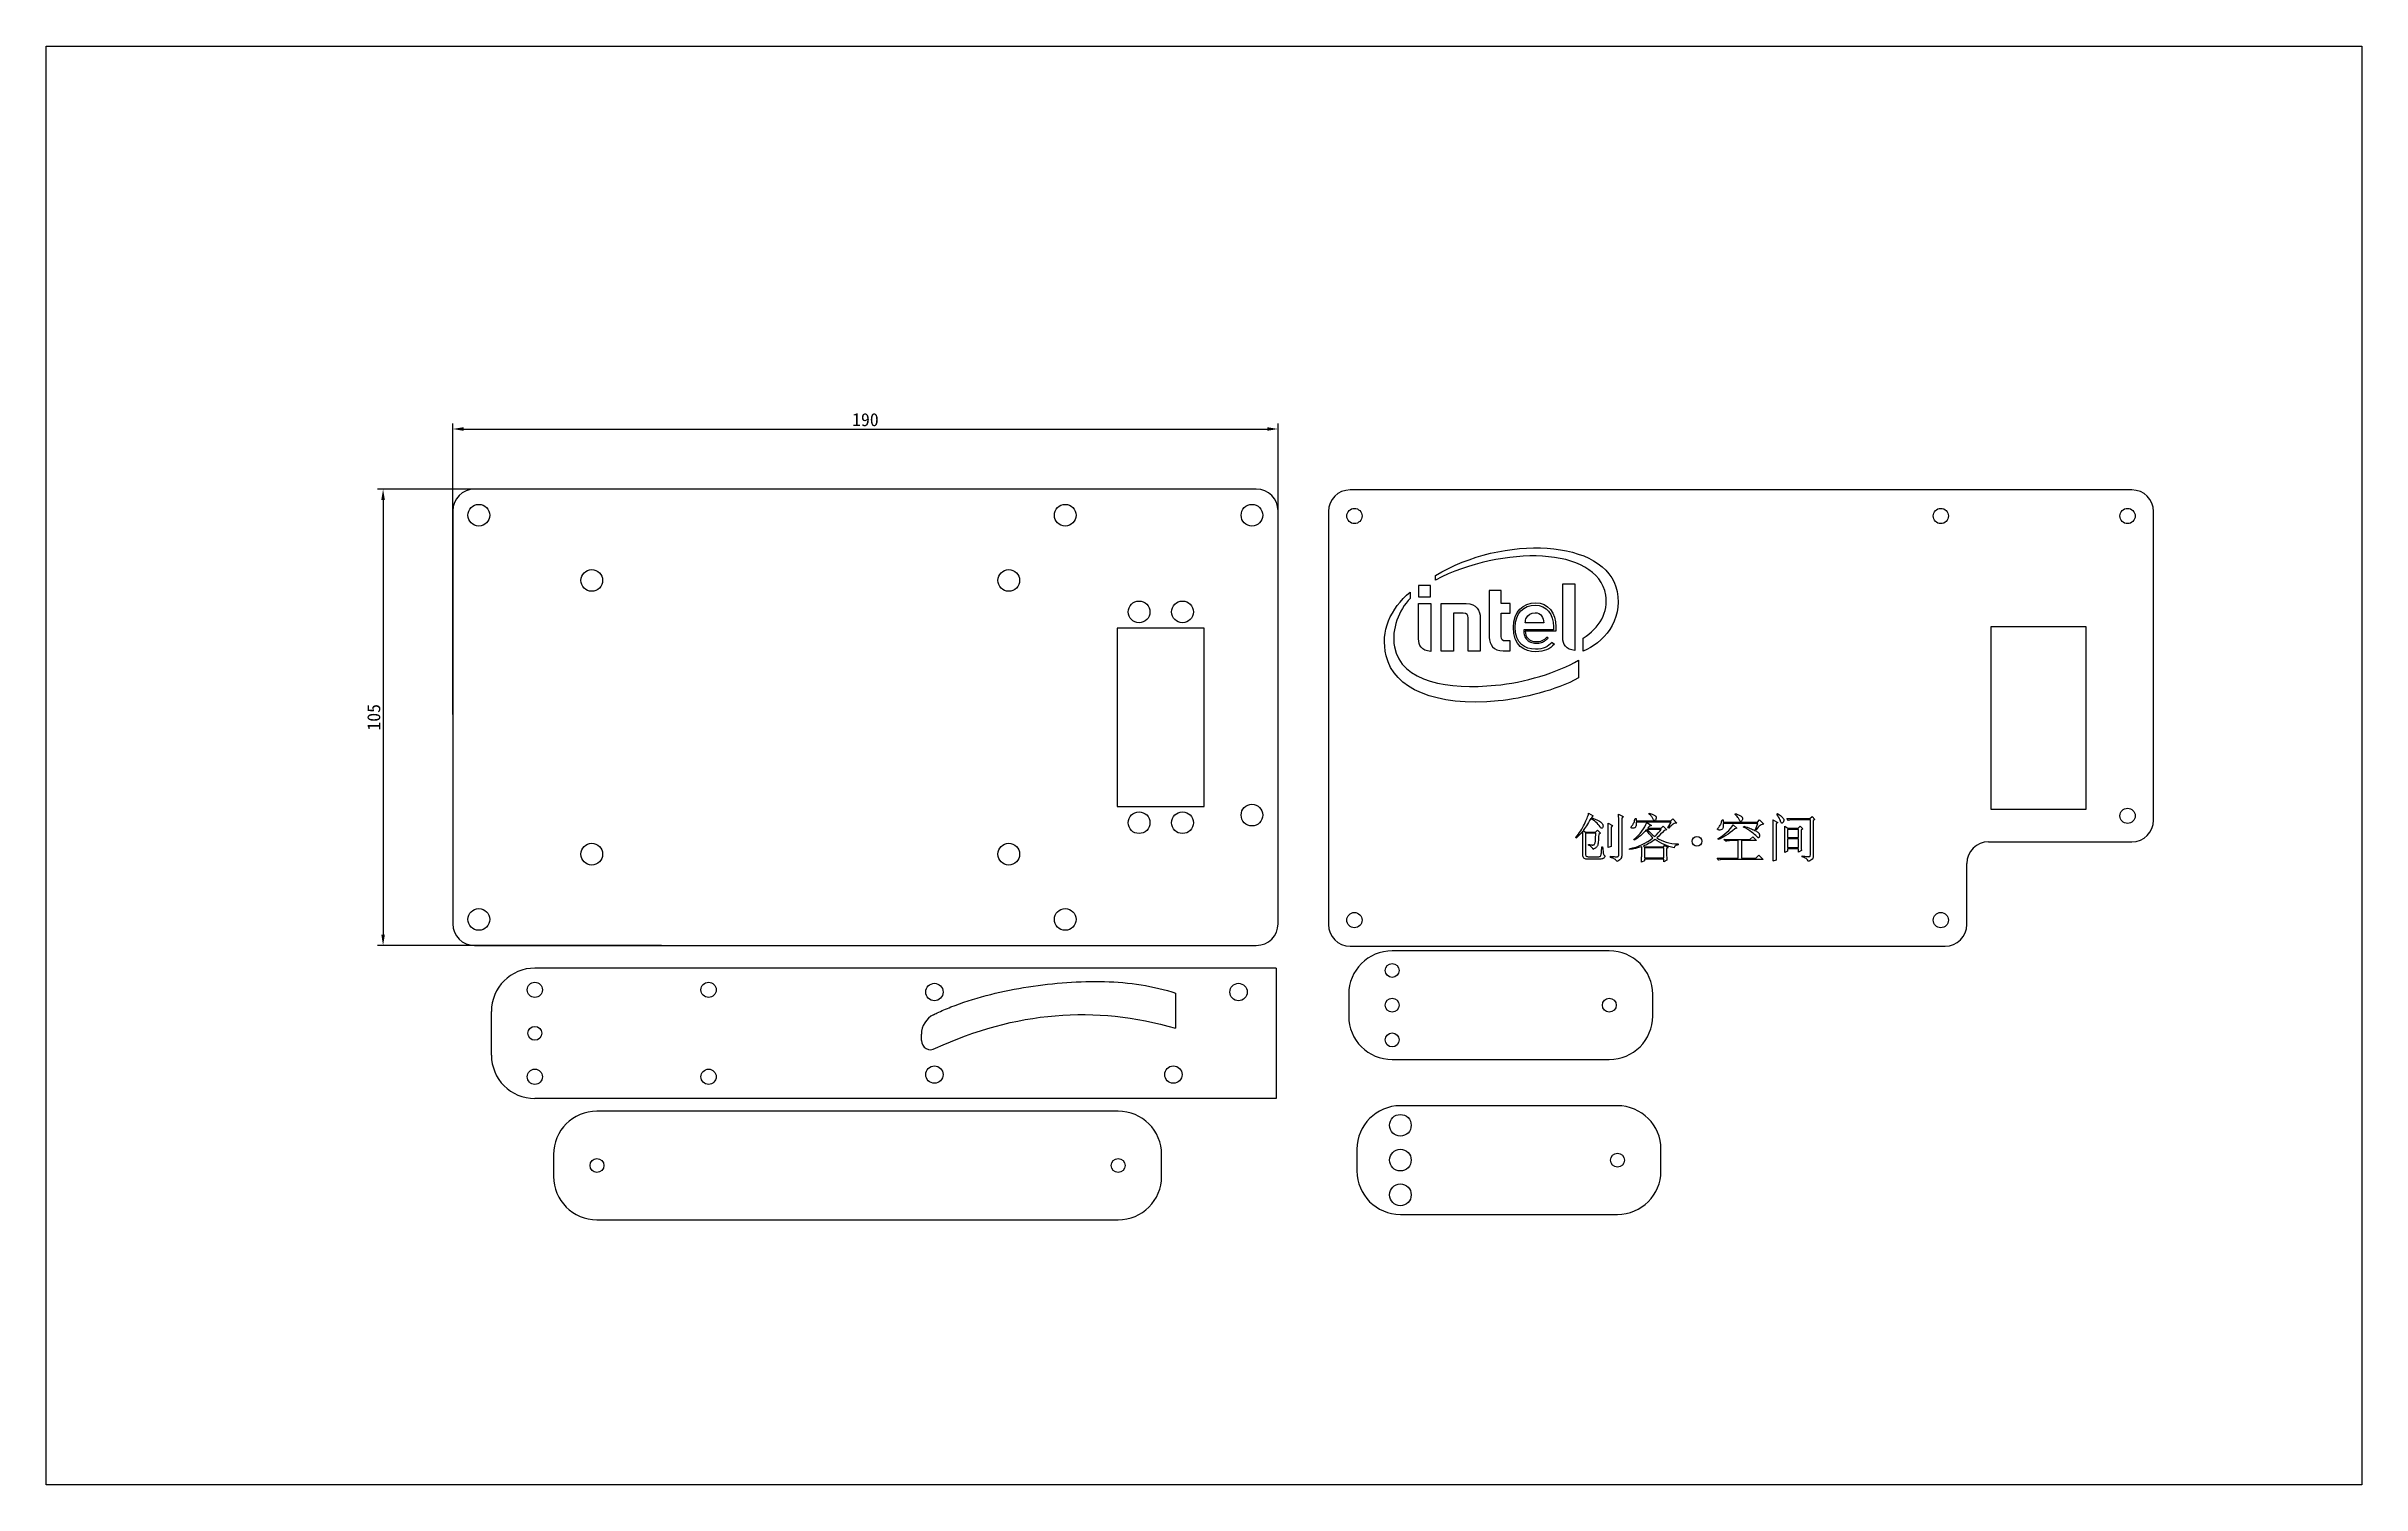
# Model space of a CAD drawing. Header units: millimetres. Extents: x 7070 to 7603, y 7914 to 8245.
import ezdxf

# ---------------------------------------------------------------- set-up
doc = ezdxf.new("R2010")
doc.units = ezdxf.units.MM
doc.layers.add('dim', color=3, linetype='Continuous', lineweight=13)
doc.layers.add('object', color=7, linetype='Continuous', lineweight=25)
doc.styles.add('样式1', font='', dxfattribs={"height": 3})
doc.styles.get('样式1').set_extended_font_data('宋体')
doc.dimstyles.new('ISO-25-1B', dxfattribs={"dimtxt": 3, "dimasz": 2.5, "dimexe": 1.25, "dimexo": 0.625, "dimtad": 1, "dimdec": 1, "dimdsep": 46, "dimtxsty": '样式1', "dimcen": 0, "dimclrd": 3, "dimclrt": 3, "dimadec": 0, "dimazin": 0, "dimtfac": 1, "dimtmove": 0, "dimatfit": 3, "dimfxl": 0, "dimarcsym": 0})

# ---------------------------------------------------------------- blocks, each defined once
blk = doc.blocks.new('*D23')
at = {"layer": 'Defpoints', "color": 0}
for p in [(7354.02, 8156.87), (7164.02, 8090.52), (7354.02, 8090.52)]:
    blk.add_point(p, dxfattribs=at)
at = {"layer": 'dim', "color": 0, "lineweight": -2}
for p, q in [((7164.02, 8091.14), (7164.02, 8158.12)), ((7354.02, 8091.14), (7354.02, 8158.12))]:
    blk.add_line(p, q, dxfattribs=at)
at = {"layer": 'dim', "color": 3, "lineweight": -2}
blk.add_line((7166.52, 8156.87), (7351.52, 8156.87), dxfattribs=at)
at = {"layer": 'dim', "color": 3}
for points in [[(7166.52, 8157.29), (7166.52, 8156.45), (7164.02, 8156.87)], [(7351.52, 8156.45), (7351.52, 8157.29), (7354.02, 8156.87)]]:
    blk.add_solid(points, dxfattribs=at)
at = {"layer": 'dim', "color": 3, "insert": (7259.02, 8159), "char_height": 3, "attachment_point": 5, "style": '样式1'}
blk.add_mtext('190', dxfattribs=at)
blk = doc.blocks.new('*D24')
at = {"layer": 'Defpoints', "color": 0}
for p in [(7215.82, 8143.02), (7147.98, 8038.02), (7212.66, 8038.02)]:
    blk.add_point(p, dxfattribs=at)
at = {"layer": 'dim', "color": 0, "lineweight": -2}
for p, q in [((7215.2, 8143.02), (7146.73, 8143.02)), ((7212.04, 8038.02), (7146.73, 8038.02))]:
    blk.add_line(p, q, dxfattribs=at)
at = {"layer": 'dim', "color": 3, "lineweight": -2}
blk.add_line((7147.98, 8140.52), (7147.98, 8040.52), dxfattribs=at)
at = {"layer": 'dim', "color": 3}
for points in [[(7148.4, 8140.52), (7147.57, 8140.52), (7147.98, 8143.02)], [(7147.57, 8040.52), (7148.4, 8040.52), (7147.98, 8038.02)]]:
    blk.add_solid(points, dxfattribs=at)
at = {"layer": 'dim', "color": 3, "insert": (7145.86, 8090.52), "char_height": 3, "attachment_point": 5, "rotation": 90, "style": '样式1'}
blk.add_mtext('105', dxfattribs=at)

msp = doc.modelspace()

# ---------------------------------------------------------------- linework, layer by layer
at = {"layer": 'object'}
for p, q in [((7349.02, 8143.02), (7169.02, 8143.02)), ((7550.6, 8142.85), (7370.6, 8142.85)), ((7164.02, 8138.02), (7164.02, 8043.02)), ((7354.02, 8043.02), (7354.02, 8138.02)), ((7365.6, 8137.85), (7365.6, 8042.85)), ((7555.6, 8066.85), (7555.6, 8137.85)), ((7337.02, 8111.02), (7317.02, 8111.02)), ((7317.02, 8111.02), (7317.02, 8070.02)), ((7337.02, 8070.02), (7337.02, 8111.02)), ((7417.41, 8110.64), (7410.6, 8110.64)), ((7416.17, 8108.72), (7415.93, 8108.97)), ((7417.12, 8107.75), (7417.64, 8107.34)), ((7518.1, 8111.35), (7518.1, 8069.35)), ((7540.1, 8111.35), (7518.1, 8111.35)), ((7540.1, 8069.35), (7540.1, 8111.35)), ((7317.02, 8070.02), (7337.02, 8070.02)), ((7518.1, 8069.35), (7540.1, 8069.35)), ((7517.6, 8061.85), (7550.6, 8061.85)), ((7512.6, 8042.85), (7512.6, 8056.85)), ((7169.02, 8038.02), (7349.02, 8038.02)), ((7370.6, 8037.85), (7507.6, 8037.85)), ((7430.28, 8036.77), (7380.28, 8036.77)), ((7353.56, 8032.8), (7182.92, 8032.8)), ((7353.56, 8032.8), (7353.56, 8002.79)), ((7172.92, 8012.79), (7172.92, 8022.8)), ((7330.42, 8027.04), (7330.42, 8018.98)), ((7370.28, 8026.77), (7370.28, 8021.77)), ((7440.28, 8021.77), (7440.28, 8026.77)), ((7271.92, 8016.17), (7271.92, 8017.59)), ((7380.28, 8011.77), (7430.28, 8011.77)), ((7353.56, 8002.79), (7182.92, 8002.79)), ((7432.18, 8001.12), (7382.18, 8001.12)), ((7317.22, 7999.88), (7197.22, 7999.88)), ((7372.18, 7991.12), (7372.18, 7986.12)), ((7442.18, 7986.12), (7442.18, 7991.12)), ((7187.22, 7989.88), (7187.22, 7984.88)), ((7327.22, 7984.88), (7327.22, 7989.88)), ((7197.22, 7974.88), (7317.22, 7974.88)), ((7382.18, 7976.12), (7432.18, 7976.12))]:
    msp.add_line(p, q, dxfattribs=at)
msp.add_lwpolyline([(7070.45, 8244.94), (7603.5, 8244.94), (7603.5, 7913.92), (7070.45, 7913.92)], close=True, dxfattribs=at)
msp.add_lwpolyline([(7386.37, 8120.85), (7386.37, 8118.21), (7389.15, 8118.21), (7389.15, 8120.85), (7386.37, 8120.85)], dxfattribs=at)
at = {"layer": 'object', "flags": 128}
for points in [[(7426.59, 8067.81), (7426.16, 8067.47), (7426.16, 8067.47), (7426.61, 8067.27), (7427.03, 8067.09), (7427.39, 8066.91), (7427.71, 8066.74), (7427.99, 8066.58), (7428.22, 8066.44), (7428.4, 8066.3), (7428.54, 8066.18), (7428.64, 8066.06), (7428.72, 8065.94), (7428.78, 8065.82), (7428.82, 8065.69), (7428.84, 8065.58), (7428.84, 8065.45), (7428.82, 8065.34), (7428.78, 8065.21), (7428.72, 8065.11), (7428.66, 8065.04), (7428.59, 8065), (7428.52, 8065), (7428.44, 8065.03), (7428.36, 8065.09), (7428.27, 8065.18), (7428.18, 8065.31), (7427.97, 8065.59), (7427.74, 8065.86), (7427.49, 8066.12), (7427.21, 8066.37), (7426.92, 8066.6), (7426.63, 8066.83), (7426.32, 8067.04), (7426.01, 8067.23), (7426.01, 8067.23), (7425.73, 8066.75), (7425.47, 8066.31), (7425.23, 8065.9), (7425, 8065.54), (7424.8, 8065.22), (7424.61, 8064.93), (7424.44, 8064.69), (7424.28, 8064.49), (7424.28, 8064.49), (7424.81, 8064.11), (7424.81, 8064.11), (7427.12, 8064.11), (7427.12, 8064.11), (7427.55, 8064.54), (7427.55, 8064.54), (7428.22, 8063.87), (7428.22, 8063.87), (7427.84, 8063.58), (7427.84, 8063.58), (7427.83, 8063.06), (7427.81, 8062.6), (7427.78, 8062.2), (7427.75, 8061.84), (7427.71, 8061.54), (7427.67, 8061.29), (7427.63, 8061.1), (7427.57, 8060.96), (7427.51, 8060.85), (7427.43, 8060.74), (7427.33, 8060.63), (7427.21, 8060.52), (7427.07, 8060.42), (7426.91, 8060.32), (7426.74, 8060.22), (7426.54, 8060.12), (7426.54, 8060.12), (7426.46, 8060.29), (7426.37, 8060.45), (7426.26, 8060.59), (7426.13, 8060.72), (7425.99, 8060.83), (7425.84, 8060.93), (7425.67, 8061.01), (7425.48, 8061.08), (7425.48, 8061.08), (7425.48, 8061.27), (7425.48, 8061.27), (7425.7, 8061.23), (7425.9, 8061.19), (7426.08, 8061.16), (7426.24, 8061.14), (7426.37, 8061.13), (7426.49, 8061.13), (7426.58, 8061.14), (7426.66, 8061.15), (7426.78, 8061.21), (7426.88, 8061.31), (7426.96, 8061.45), (7427.02, 8061.63), (7427.05, 8061.76), (7427.07, 8061.92), (7427.09, 8062.13), (7427.11, 8062.38), (7427.12, 8062.68), (7427.14, 8063.02), (7427.15, 8063.4), (7427.17, 8063.82), (7427.17, 8063.82), (7424.81, 8063.82), (7424.81, 8063.82), (7424.81, 8059.2), (7424.81, 8059.2), (7424.8, 8059.02), (7424.81, 8058.87), (7424.85, 8058.74), (7424.91, 8058.63), (7424.99, 8058.54), (7425.1, 8058.48), (7425.23, 8058.45), (7425.39, 8058.43), (7425.39, 8058.43), (7427.89, 8058.43), (7427.89, 8058.43), (7428.04, 8058.45), (7428.17, 8058.5), (7428.27, 8058.58), (7428.34, 8058.7), (7428.37, 8058.79), (7428.4, 8058.93), (7428.43, 8059.11), (7428.46, 8059.34), (7428.49, 8059.62), (7428.51, 8059.95), (7428.54, 8060.32), (7428.56, 8060.74), (7428.56, 8060.74), (7428.75, 8060.74), (7428.75, 8060.74), (7428.78, 8060.37), (7428.81, 8060.02), (7428.84, 8059.7), (7428.87, 8059.4), (7428.9, 8059.26), (7428.93, 8059.13), (7428.97, 8059.01), (7429.02, 8058.9), (7429.09, 8058.81), (7429.16, 8058.72), (7429.24, 8058.64), (7429.33, 8058.58), (7429.33, 8058.58), (7429.26, 8058.44), (7429.18, 8058.32), (7429.09, 8058.22), (7429, 8058.13), (7428.9, 8058.06), (7428.8, 8058), (7428.7, 8057.96), (7428.58, 8057.93), (7428.37, 8057.9), (7428.18, 8057.88), (7428.02, 8057.86), (7427.89, 8057.86), (7427.89, 8057.86), (7425.1, 8057.86), (7425.1, 8057.86), (7424.89, 8057.87), (7424.7, 8057.92), (7424.54, 8058), (7424.41, 8058.11), (7424.31, 8058.25), (7424.24, 8058.43), (7424.2, 8058.63), (7424.19, 8058.87), (7424.19, 8058.87), (7424.19, 8064.3), (7424.19, 8064.3), (7423.82, 8063.86), (7423.44, 8063.45), (7423.05, 8063.06), (7422.65, 8062.71), (7422.65, 8062.71), (7422.55, 8062.86), (7422.55, 8062.86), (7422.87, 8063.25), (7423.16, 8063.65), (7423.44, 8064.04), (7423.7, 8064.43), (7423.95, 8064.81), (7424.17, 8065.2), (7424.38, 8065.58), (7424.57, 8065.96), (7424.74, 8066.33), (7424.9, 8066.68), (7425.04, 8067.02), (7425.17, 8067.34), (7425.28, 8067.64), (7425.38, 8067.92), (7425.46, 8068.19), (7425.53, 8068.44), (7425.53, 8068.44), (7426.59, 8067.81)], [(7430.68, 8065.21), (7430.68, 8062.09), (7430.68, 8062.09), (7430.69, 8061.45), (7430.72, 8060.79), (7430.72, 8060.79), (7430, 8060.55), (7430, 8060.55), (7430.01, 8060.85), (7430.03, 8061.16), (7430.03, 8061.5), (7430.04, 8061.85), (7430.04, 8062.22), (7430.05, 8062.61), (7430.05, 8063.01), (7430.05, 8063.44), (7430.05, 8063.86), (7430.05, 8064.25), (7430.04, 8064.62), (7430.04, 8064.97), (7430.03, 8065.3), (7430.03, 8065.6), (7430.01, 8065.87), (7430, 8066.13), (7430, 8066.13), (7431.01, 8065.6), (7431.01, 8065.6), (7430.68, 8065.21)], [(7430.53, 8058.29), (7430.53, 8058.53), (7430.53, 8058.53), (7430.85, 8058.5), (7431.14, 8058.47), (7431.39, 8058.45), (7431.62, 8058.43), (7431.8, 8058.43), (7431.96, 8058.42), (7432.08, 8058.43), (7432.17, 8058.43), (7432.24, 8058.45), (7432.29, 8058.49), (7432.34, 8058.53), (7432.38, 8058.59), (7432.42, 8058.66), (7432.44, 8058.75), (7432.45, 8058.85), (7432.46, 8058.96), (7432.46, 8058.96), (7432.46, 8066.56), (7432.46, 8066.56), (7432.45, 8066.9), (7432.44, 8067.28), (7432.43, 8067.71), (7432.41, 8068.2), (7432.41, 8068.2), (7433.47, 8067.67), (7433.47, 8067.67), (7433.13, 8067.33), (7433.13, 8067.33), (7433.13, 8058.63), (7433.13, 8058.63), (7433.11, 8058.42), (7433.06, 8058.22), (7432.97, 8058.04), (7432.85, 8057.87), (7432.7, 8057.71), (7432.51, 8057.57), (7432.28, 8057.44), (7432.02, 8057.33), (7432.02, 8057.33), (7431.94, 8057.48), (7431.82, 8057.62), (7431.68, 8057.76), (7431.51, 8057.88), (7431.31, 8058), (7431.08, 8058.1), (7430.82, 8058.2), (7430.53, 8058.29)], [(7439.96, 8065.6), (7439.57, 8065.5), (7439.57, 8065.5), (7439.47, 8065.4), (7439.37, 8065.29), (7439.26, 8065.16), (7439.14, 8065.02), (7439.14, 8065.02), (7442.26, 8065.02), (7442.26, 8065.02), (7442.7, 8065.45), (7442.7, 8065.45), (7443.52, 8064.59), (7443.52, 8064.59), (7442.94, 8064.44), (7442.94, 8064.44), (7442.52, 8064.03), (7442.1, 8063.61), (7441.66, 8063.19), (7441.21, 8062.76), (7441.21, 8062.76), (7441.69, 8062.47), (7442.22, 8062.21), (7442.78, 8061.98), (7443.37, 8061.79), (7444, 8061.63), (7444.67, 8061.51), (7445.37, 8061.42), (7446.11, 8061.37), (7446.11, 8061.37), (7446.11, 8061.18), (7446.11, 8061.18), (7445.93, 8061.13), (7445.77, 8061.08), (7445.62, 8061.01), (7445.5, 8060.92), (7445.39, 8060.83), (7445.31, 8060.72), (7445.24, 8060.59), (7445.2, 8060.45), (7445.2, 8060.45), (7444.6, 8060.61), (7444.02, 8060.79), (7443.46, 8061), (7442.9, 8061.24), (7442.36, 8061.49), (7441.84, 8061.78), (7441.32, 8062.09), (7440.82, 8062.43), (7440.82, 8062.43), (7440.42, 8062.15), (7440.04, 8061.9), (7439.68, 8061.67), (7439.33, 8061.46), (7439, 8061.28), (7438.69, 8061.13), (7438.4, 8061), (7438.13, 8060.89), (7438.13, 8060.89), (7438.37, 8060.74), (7438.37, 8060.74), (7442.75, 8060.74), (7442.75, 8060.74), (7443.08, 8061.13), (7443.08, 8061.13), (7443.85, 8060.55), (7443.85, 8060.55), (7443.47, 8060.26), (7443.47, 8060.26), (7443.47, 8059.79), (7443.47, 8059.36), (7443.47, 8058.97), (7443.48, 8058.61), (7443.49, 8058.3), (7443.49, 8058.04), (7443.5, 8057.81), (7443.52, 8057.62), (7443.52, 8057.62), (7442.84, 8057.23), (7442.84, 8057.23), (7442.84, 8057.91), (7442.84, 8057.91), (7438.37, 8057.91), (7438.37, 8057.91), (7438.37, 8057.52), (7438.37, 8057.52), (7437.7, 8057.18), (7437.7, 8057.18), (7437.7, 8057.25), (7437.71, 8057.34), (7437.71, 8057.46), (7437.72, 8057.59), (7437.72, 8057.74), (7437.73, 8057.91), (7437.73, 8058.1), (7437.73, 8058.32), (7437.74, 8058.55), (7437.74, 8058.8), (7437.74, 8059.07), (7437.74, 8059.37), (7437.74, 8059.68), (7437.75, 8060.01), (7437.75, 8060.37), (7437.75, 8060.74), (7437.75, 8060.74), (7437.03, 8060.52), (7436.33, 8060.33), (7435.63, 8060.18), (7434.96, 8060.07), (7434.96, 8060.07), (7434.96, 8060.26), (7434.96, 8060.26), (7435.71, 8060.45), (7436.45, 8060.67), (7437.16, 8060.93), (7437.84, 8061.22), (7438.5, 8061.55), (7439.14, 8061.92), (7439.75, 8062.32), (7440.34, 8062.76), (7440.34, 8062.76), (7439.89, 8063.24), (7439.48, 8063.71), (7439.12, 8064.18), (7438.8, 8064.64), (7438.8, 8064.64), (7438.48, 8064.26), (7438.14, 8063.91), (7437.8, 8063.58), (7437.46, 8063.27), (7437.11, 8062.98), (7436.75, 8062.71), (7436.38, 8062.46), (7436.01, 8062.23), (7436.01, 8062.23), (7435.92, 8062.38), (7435.92, 8062.38), (7436.45, 8062.84), (7436.94, 8063.32), (7437.39, 8063.81), (7437.79, 8064.32), (7438.15, 8064.84), (7438.47, 8065.34), (7438.73, 8065.83), (7438.95, 8066.32), (7438.95, 8066.32), (7439.96, 8065.6)], [(7443.76, 8065.12), (7444.52, 8066.37), (7444.52, 8066.37), (7436.49, 8066.37), (7436.49, 8066.37), (7436.5, 8066.18), (7436.5, 8066.01), (7436.49, 8065.85), (7436.46, 8065.71), (7436.43, 8065.58), (7436.39, 8065.46), (7436.34, 8065.35), (7436.28, 8065.26), (7436.21, 8065.18), (7436.13, 8065.12), (7436.05, 8065.07), (7435.96, 8065.03), (7435.86, 8065), (7435.76, 8064.99), (7435.65, 8064.99), (7435.53, 8065), (7435.43, 8065.02), (7435.36, 8065.06), (7435.31, 8065.12), (7435.3, 8065.2), (7435.32, 8065.29), (7435.37, 8065.39), (7435.45, 8065.51), (7435.56, 8065.65), (7435.68, 8065.8), (7435.79, 8065.96), (7435.88, 8066.14), (7435.97, 8066.33), (7436.05, 8066.54), (7436.11, 8066.76), (7436.17, 8066.99), (7436.21, 8067.23), (7436.21, 8067.23), (7436.45, 8067.23), (7436.45, 8067.23), (7436.49, 8066.66), (7436.49, 8066.66), (7444.48, 8066.66), (7444.48, 8066.66), (7444.91, 8067.19), (7444.91, 8067.19), (7445.82, 8066.18), (7445.82, 8066.18), (7445.65, 8066.18), (7445.45, 8066.14), (7445.24, 8066.06), (7445.02, 8065.94), (7444.77, 8065.77), (7444.52, 8065.56), (7444.24, 8065.31), (7443.95, 8065.02), (7443.95, 8065.02), (7443.76, 8065.12)], [(7439.38, 8068.34), (7439.48, 8068.48), (7439.48, 8068.48), (7439.72, 8068.41), (7439.94, 8068.34), (7440.15, 8068.26), (7440.33, 8068.18), (7440.49, 8068.1), (7440.64, 8068.02), (7440.77, 8067.94), (7440.87, 8067.86), (7440.96, 8067.77), (7441.02, 8067.68), (7441.06, 8067.58), (7441.09, 8067.47), (7441.09, 8067.36), (7441.07, 8067.25), (7441.03, 8067.12), (7440.97, 8066.99), (7440.9, 8066.88), (7440.82, 8066.8), (7440.75, 8066.75), (7440.68, 8066.75), (7440.62, 8066.77), (7440.55, 8066.83), (7440.48, 8066.93), (7440.41, 8067.06), (7440.34, 8067.22), (7440.25, 8067.37), (7440.14, 8067.53), (7440.02, 8067.68), (7439.89, 8067.84), (7439.73, 8068.01), (7439.57, 8068.17), (7439.38, 8068.34)], [(7463.92, 8064.73), (7464.5, 8066.08), (7464.5, 8066.08), (7456.47, 8066.08), (7456.47, 8066.08), (7456.5, 8065.81), (7456.5, 8065.56), (7456.49, 8065.35), (7456.47, 8065.16), (7456.42, 8065), (7456.35, 8064.88), (7456.26, 8064.78), (7456.16, 8064.71), (7455.94, 8064.62), (7455.74, 8064.58), (7455.55, 8064.57), (7455.39, 8064.61), (7455.32, 8064.64), (7455.27, 8064.68), (7455.23, 8064.72), (7455.22, 8064.77), (7455.21, 8064.82), (7455.23, 8064.87), (7455.27, 8064.93), (7455.32, 8065), (7455.44, 8065.14), (7455.56, 8065.3), (7455.69, 8065.48), (7455.82, 8065.67), (7455.88, 8065.78), (7455.95, 8065.9), (7456, 8066.04), (7456.06, 8066.18), (7456.11, 8066.34), (7456.15, 8066.51), (7456.19, 8066.7), (7456.23, 8066.9), (7456.23, 8066.9), (7456.47, 8066.9), (7456.47, 8066.9), (7456.47, 8066.37), (7456.47, 8066.37), (7464.4, 8066.37), (7464.4, 8066.37), (7464.84, 8066.95), (7464.84, 8066.95), (7465.85, 8065.94), (7465.85, 8065.94), (7465.65, 8065.92), (7465.45, 8065.85), (7465.24, 8065.75), (7465.02, 8065.61), (7464.79, 8065.43), (7464.56, 8065.21), (7464.32, 8064.94), (7464.07, 8064.64), (7464.07, 8064.64), (7463.92, 8064.73)], [(7459.64, 8064.97), (7459.21, 8064.83), (7459.21, 8064.83), (7458.66, 8064.39), (7458.12, 8063.99), (7457.61, 8063.63), (7457.12, 8063.32), (7456.65, 8063.03), (7456.2, 8062.79), (7455.77, 8062.59), (7455.36, 8062.43), (7455.36, 8062.43), (7455.27, 8062.57), (7455.27, 8062.57), (7455.85, 8062.93), (7456.39, 8063.31), (7456.9, 8063.69), (7457.36, 8064.08), (7457.78, 8064.49), (7458.17, 8064.91), (7458.52, 8065.34), (7458.83, 8065.79), (7458.83, 8065.79), (7459.64, 8064.97)], [(7459.31, 8068.34), (7459.56, 8068.27), (7459.79, 8068.19), (7460.01, 8068.11), (7460.2, 8068.03), (7460.37, 8067.94), (7460.52, 8067.85), (7460.64, 8067.76), (7460.75, 8067.67), (7460.84, 8067.57), (7460.9, 8067.47), (7460.94, 8067.36), (7460.96, 8067.25), (7460.96, 8067.13), (7460.94, 8067.01), (7460.89, 8066.88), (7460.82, 8066.75), (7460.74, 8066.64), (7460.67, 8066.56), (7460.6, 8066.52), (7460.53, 8066.51), (7460.46, 8066.54), (7460.39, 8066.61), (7460.33, 8066.71), (7460.27, 8066.85), (7460.2, 8067.01), (7460.11, 8067.17), (7460.01, 8067.33), (7459.88, 8067.5), (7459.74, 8067.67), (7459.58, 8067.84), (7459.41, 8068.02), (7459.21, 8068.2), (7459.21, 8068.2), (7459.31, 8068.34)], [(7461.28, 8065.45), (7461.67, 8065.32), (7462.03, 8065.2), (7462.37, 8065.07), (7462.7, 8064.95), (7463, 8064.83), (7463.28, 8064.72), (7463.54, 8064.6), (7463.78, 8064.49), (7463.99, 8064.39), (7464.19, 8064.28), (7464.35, 8064.18), (7464.5, 8064.07), (7464.61, 8063.97), (7464.7, 8063.87), (7464.77, 8063.77), (7464.81, 8063.68), (7464.86, 8063.49), (7464.87, 8063.3), (7464.84, 8063.13), (7464.79, 8062.95), (7464.75, 8062.88), (7464.7, 8062.83), (7464.64, 8062.81), (7464.57, 8062.82), (7464.5, 8062.84), (7464.41, 8062.9), (7464.32, 8062.97), (7464.21, 8063.07), (7463.98, 8063.31), (7463.7, 8063.56), (7463.39, 8063.83), (7463.03, 8064.11), (7462.64, 8064.4), (7462.2, 8064.69), (7461.71, 8064.97), (7461.18, 8065.26), (7461.18, 8065.26), (7461.28, 8065.45)], [(7468.68, 8059.2), (7468.7, 8058.43), (7468.73, 8057.67), (7468.73, 8057.67), (7467.96, 8057.38), (7467.96, 8057.38), (7467.97, 8057.48), (7467.97, 8057.61), (7467.98, 8057.76), (7467.98, 8057.94), (7467.99, 8058.15), (7467.99, 8058.38), (7467.99, 8058.64), (7468, 8058.93), (7468, 8059.24), (7468, 8059.57), (7468.01, 8059.94), (7468.01, 8060.32), (7468.01, 8060.74), (7468.01, 8061.18), (7468.01, 8061.65), (7468.01, 8062.14), (7468.01, 8062.63), (7468.01, 8063.09), (7468.01, 8063.53), (7468.01, 8063.95), (7468.01, 8064.34), (7468, 8064.7), (7468, 8065.04), (7468, 8065.35), (7467.99, 8065.63), (7467.99, 8065.89), (7467.99, 8066.12), (7467.98, 8066.33), (7467.98, 8066.51), (7467.97, 8066.67), (7467.97, 8066.79), (7467.96, 8066.9), (7467.96, 8066.9), (7469.12, 8066.32), (7469.12, 8066.32), (7468.68, 8066.03), (7468.68, 8066.03), (7468.68, 8059.2)], [(7468.97, 8068.39), (7469.24, 8068.21), (7469.47, 8068.05), (7469.68, 8067.89), (7469.87, 8067.74), (7470.02, 8067.61), (7470.16, 8067.48), (7470.26, 8067.36), (7470.34, 8067.26), (7470.4, 8067.15), (7470.44, 8067.05), (7470.46, 8066.94), (7470.46, 8066.82), (7470.44, 8066.71), (7470.4, 8066.59), (7470.35, 8066.47), (7470.27, 8066.34), (7470.19, 8066.24), (7470.11, 8066.17), (7470.04, 8066.14), (7469.96, 8066.15), (7469.9, 8066.2), (7469.83, 8066.29), (7469.77, 8066.42), (7469.72, 8066.58), (7469.66, 8066.77), (7469.58, 8066.97), (7469.49, 8067.17), (7469.39, 8067.37), (7469.27, 8067.58), (7469.14, 8067.8), (7468.99, 8068.02), (7468.83, 8068.24), (7468.83, 8068.24), (7468.97, 8068.39)], [(7470.66, 8059.4), (7470.69, 8060.93), (7470.7, 8062.45), (7470.69, 8063.96), (7470.66, 8065.45), (7470.66, 8065.45), (7471.38, 8065.02), (7471.38, 8065.02), (7473.73, 8065.02), (7473.73, 8065.02), (7474.21, 8065.5), (7474.21, 8065.5), (7474.84, 8064.88), (7474.84, 8064.88), (7474.45, 8064.54), (7474.45, 8064.54), (7474.45, 8063.77), (7474.46, 8063.06), (7474.46, 8062.4), (7474.47, 8061.79), (7474.47, 8061.23), (7474.48, 8060.73), (7474.49, 8060.28), (7474.5, 8059.88), (7474.5, 8059.88), (7473.83, 8059.49), (7473.83, 8059.49), (7473.83, 8060.26), (7473.83, 8060.26), (7471.33, 8060.26), (7471.33, 8060.26), (7471.33, 8059.73), (7471.33, 8059.73), (7470.66, 8059.4)], [(7474.65, 8058.63), (7475.01, 8058.57), (7475.33, 8058.53), (7475.61, 8058.49), (7475.85, 8058.46), (7476.04, 8058.45), (7476.2, 8058.44), (7476.31, 8058.45), (7476.38, 8058.46), (7476.46, 8058.51), (7476.52, 8058.6), (7476.56, 8058.72), (7476.57, 8058.87), (7476.57, 8058.87), (7476.57, 8066.95), (7476.57, 8066.95), (7472.72, 8066.95), (7472.72, 8066.95), (7472.42, 8066.94), (7472.12, 8066.91), (7471.84, 8066.86), (7471.57, 8066.8), (7471.57, 8066.8), (7471.14, 8067.23), (7471.14, 8067.23), (7476.47, 8067.23), (7476.47, 8067.23), (7476.95, 8067.71), (7476.95, 8067.71), (7477.63, 8067.04), (7477.63, 8067.04), (7477.24, 8066.75), (7477.24, 8066.75), (7477.24, 8058.82), (7477.24, 8058.82), (7477.23, 8058.53), (7477.19, 8058.28), (7477.12, 8058.07), (7477.03, 8057.91), (7476.89, 8057.76), (7476.7, 8057.62), (7476.44, 8057.47), (7476.14, 8057.33), (7476.14, 8057.33), (7476.03, 8057.52), (7475.9, 8057.7), (7475.75, 8057.87), (7475.57, 8058.01), (7475.37, 8058.14), (7475.15, 8058.26), (7474.91, 8058.35), (7474.65, 8058.43), (7474.65, 8058.43), (7474.65, 8058.63)], [(7438.37, 8060.45), (7438.37, 8058.19), (7438.37, 8058.19), (7442.84, 8058.19), (7442.84, 8058.19), (7442.84, 8060.45), (7442.84, 8060.45), (7438.37, 8060.45)], [(7438.95, 8064.73), (7439.15, 8064.51), (7439.36, 8064.29), (7439.59, 8064.06), (7439.84, 8063.82), (7440.08, 8063.59), (7440.31, 8063.4), (7440.53, 8063.23), (7440.73, 8063.1), (7440.73, 8063.1), (7441.15, 8063.51), (7441.54, 8063.92), (7441.92, 8064.33), (7442.26, 8064.73), (7442.26, 8064.73), (7438.95, 8064.73)], [(7456.66, 8062.43), (7462.67, 8062.43), (7462.67, 8062.43), (7463.3, 8063), (7463.3, 8063), (7464.16, 8062.14), (7464.16, 8062.14), (7460.7, 8062.14), (7460.7, 8062.14), (7460.7, 8058.1), (7460.7, 8058.1), (7464.02, 8058.1), (7464.02, 8058.1), (7464.74, 8058.82), (7464.74, 8058.82), (7465.7, 8057.81), (7465.7, 8057.81), (7456.66, 8057.81), (7456.66, 8057.81), (7456.36, 8057.8), (7456.06, 8057.77), (7455.78, 8057.73), (7455.51, 8057.67), (7455.51, 8057.67), (7455.08, 8058.1), (7455.08, 8058.1), (7459.98, 8058.1), (7459.98, 8058.1), (7459.98, 8062.14), (7459.98, 8062.14), (7458.25, 8062.14), (7458.25, 8062.14), (7457.94, 8062.13), (7457.65, 8062.1), (7457.37, 8062.05), (7457.1, 8061.99), (7457.1, 8061.99), (7456.66, 8062.43)], [(7471.33, 8064.73), (7471.33, 8062.86), (7471.33, 8062.86), (7473.83, 8062.86), (7473.83, 8062.86), (7473.83, 8064.73), (7473.83, 8064.73), (7471.33, 8064.73)], [(7471.33, 8062.57), (7471.33, 8060.55), (7471.33, 8060.55), (7473.83, 8060.55), (7473.83, 8060.55), (7473.83, 8062.57), (7473.83, 8062.57), (7471.33, 8062.57)]]:
    msp.add_lwpolyline(points, dxfattribs=at)
at = {"layer": 'object'}
for centre, radius in [((7170.02, 8137.02), 2.5), ((7305.02, 8137.02), 2.5), ((7348.02, 8137.02), 2.5), ((7371.6, 8136.85), 1.75), ((7506.6, 8136.85), 1.75), ((7549.6, 8136.85), 1.75), ((7196.02, 8122.02), 2.5), ((7292.02, 8122.02), 2.5), ((7322.02, 8114.77), 2.5), ((7332.02, 8114.77), 2.5), ((7348.02, 8068.02), 2.5), ((7322.02, 8066.27), 2.5), ((7332.02, 8066.27), 2.5), ((7549.6, 8067.85), 1.75), ((7196.02, 8059.02), 2.5), ((7292.02, 8059.02), 2.5), ((7450.47, 8061.98), 1.12), ((7170.02, 8044.02), 2.5), ((7305.02, 8044.02), 2.5), ((7371.6, 8043.85), 1.75), ((7506.6, 8043.85), 1.75), ((7380.28, 8032.27), 1.6), ((7182.92, 8027.8), 1.75), ((7222.92, 8027.8), 1.75), ((7274.92, 8027.3), 2), ((7344.92, 8027.3), 2), ((7380.28, 8024.27), 1.6), ((7430.28, 8024.27), 1.6), ((7182.92, 8017.8), 1.6), ((7380.28, 8016.27), 1.6), ((7182.92, 8007.8), 1.75), ((7222.92, 8007.8), 1.75), ((7274.92, 8008.29), 2), ((7329.92, 8008.29), 2), ((7382.18, 7996.62), 2.5), ((7382.18, 7988.62), 2.5), ((7197.22, 7987.38), 1.6), ((7317.22, 7987.38), 1.6), ((7432.18, 7988.62), 1.6), ((7382.18, 7980.62), 2.5)]:
    msp.add_circle(centre, radius, dxfattribs=at)
for centre, radius, start, end in [((7169.02, 8138.02), 5, 90, 180), ((7349.02, 8138.02), 5, 0, 90), ((7370.6, 8137.85), 5, 90, 180), ((7550.6, 8137.85), 5, 0, 90), ((7550.6, 8066.85), 5, 270, 0), ((7517.6, 8056.85), 5, 90, 180), ((7169.02, 8043.02), 5, 180, 270), ((7349.02, 8043.02), 5, 270, 0), ((7370.6, 8042.85), 5, 180, 270), ((7507.6, 8042.85), 5, 270, 0), ((7380.28, 8026.77), 10, 90, 180), ((7430.28, 8026.77), 10, 0, 90), ((7182.92, 8022.8), 10, 90, 180), ((7276.92, 8017.59), 5, 116.4296, 180), ((7380.28, 8021.77), 10, 180, 270), ((7430.28, 8021.77), 10, 270, 0), ((7182.92, 8012.79), 10, 180, 270), ((7274.06, 8016.17), 2.14, 180, 301.5947), ((7382.18, 7991.12), 10, 90, 180), ((7432.18, 7991.12), 10, 0, 90), ((7197.22, 7989.88), 10, 90, 180), ((7317.22, 7989.88), 10, 0, 90), ((7382.18, 7986.12), 10, 180, 270), ((7432.18, 7986.12), 10, 270, 0), ((7197.22, 7984.88), 10, 180, 270), ((7317.22, 7984.88), 10, 270, 0)]:
    msp.add_arc(centre, radius, start, end, dxfattribs=at)
for points, knots in [([(7432.1, 8119.44), (7429.58, 8131.75), (7405.67, 8132.53), (7390.25, 8123.15), (7390.25, 8123.15), (7390.25, 8122.12), (7390.25, 8122.12), (7405.65, 8130.03), (7427.49, 8129.98), (7429.47, 8118.64), (7430.14, 8114.89), (7428.03, 8110.98), (7424.25, 8108.73), (7424.25, 8108.73), (7424.25, 8105.78), (7424.25, 8105.78), (7428.79, 8107.45), (7433.45, 8112.84), (7432.1, 8119.44)], [0, 0, 0, 0, 1, 1, 1, 2, 2, 2, 3, 3, 3, 4, 4, 4, 5, 5, 5, 6, 6, 6, 6]), ([(7404.09, 8097.88), (7393.45, 8096.9), (7382.37, 8098.45), (7380.82, 8106.76), (7380.06, 8110.86), (7381.93, 8115.2), (7384.4, 8117.9), (7384.4, 8117.9), (7384.4, 8119.34), (7384.4, 8119.34), (7379.94, 8115.43), (7377.53, 8110.48), (7378.92, 8104.64), (7380.7, 8097.14), (7390.21, 8092.89), (7404.72, 8094.3), (7410.47, 8094.86), (7417.99, 8096.71), (7423.22, 8099.58), (7423.22, 8099.58), (7423.22, 8103.65), (7423.22, 8103.65), (7418.47, 8100.83), (7410.62, 8098.49), (7404.09, 8097.88)], [0, 0, 0, 0, 1, 1, 1, 2, 2, 2, 3, 3, 3, 4, 4, 4, 5, 5, 5, 6, 6, 6, 7, 7, 7, 8, 8, 8, 8]), ([(7405.86, 8105.79), (7403.6, 8105.79), (7402.64, 8107.36), (7402.64, 8108.9), (7402.64, 8108.9), (7402.64, 8119.68), (7402.64, 8119.68), (7402.64, 8119.68), (7405.41, 8119.68), (7405.41, 8119.68), (7405.41, 8119.68), (7405.41, 8116.7), (7405.41, 8116.7), (7405.41, 8116.7), (7407.49, 8116.7), (7407.49, 8116.7), (7407.49, 8116.7), (7407.49, 8114.47), (7407.49, 8114.47), (7407.49, 8114.47), (7405.41, 8114.47), (7405.41, 8114.47), (7405.41, 8114.47), (7405.41, 8109.08), (7405.41, 8109.08), (7405.41, 8108.45), (7405.71, 8108.09), (7406.36, 8108.09), (7406.36, 8108.09), (7407.49, 8108.09), (7407.49, 8108.09), (7407.49, 8108.09), (7407.49, 8105.79), (7407.49, 8105.79), (7407.49, 8105.79), (7405.86, 8105.79), (7405.86, 8105.79)], [0, 0, 0, 0, 1, 1, 1, 2, 2, 2, 3, 3, 3, 4, 4, 4, 5, 5, 5, 6, 6, 6, 7, 7, 7, 8, 8, 8, 9, 9, 9, 10, 10, 10, 11, 11, 11, 12, 12, 12, 12]), ([(7422.36, 8121.23), (7422.36, 8121.23), (7419.57, 8121.23), (7419.57, 8121.23), (7419.57, 8121.23), (7419.57, 8108.82), (7419.57, 8108.82), (7419.57, 8107.36), (7420.27, 8106.09), (7422.36, 8105.89), (7422.36, 8105.89), (7422.36, 8121.23), (7422.36, 8121.23)], [0, 0, 0, 0, 1, 1, 1, 2, 2, 2, 3, 3, 3, 4, 4, 4, 4]), ([(7389.16, 8116.7), (7389.16, 8116.7), (7386.37, 8116.7), (7386.37, 8116.7), (7386.37, 8116.7), (7386.36, 8108.59), (7386.36, 8108.59), (7386.36, 8107.13), (7387.07, 8105.86), (7389.16, 8105.66), (7389.16, 8105.66), (7389.16, 8116.7), (7389.16, 8116.7)], [0, 0, 0, 0, 1, 1, 1, 2, 2, 2, 3, 3, 3, 4, 4, 4, 4]), ([(7396.67, 8114.47), (7397.48, 8114.47), (7397.81, 8114.07), (7397.81, 8113.42), (7397.81, 8113.42), (7397.81, 8105.78), (7397.81, 8105.78), (7397.81, 8105.78), (7400.58, 8105.78), (7400.58, 8105.78), (7400.58, 8105.78), (7400.58, 8113.43), (7400.58, 8113.43), (7400.58, 8114.98), (7399.75, 8116.7), (7397.32, 8116.7), (7397.32, 8116.7), (7391.61, 8116.7), (7391.61, 8116.7), (7391.61, 8116.7), (7391.61, 8105.78), (7391.61, 8105.78), (7391.61, 8105.78), (7394.38, 8105.78), (7394.38, 8105.78), (7394.38, 8105.78), (7394.38, 8114.47), (7394.38, 8114.47), (7394.38, 8114.47), (7396.67, 8114.47), (7396.67, 8114.47)], [0, 0, 0, 0, 1, 1, 1, 2, 2, 2, 3, 3, 3, 4, 4, 4, 5, 5, 5, 6, 6, 6, 7, 7, 7, 8, 8, 8, 9, 9, 9, 10, 10, 10, 10]), ([(7417.64, 8107.34), (7416.54, 8106.26), (7415.39, 8105.6), (7413.37, 8105.6), (7410.73, 8105.6), (7408.19, 8107.04), (7408.19, 8111.25), (7408.19, 8114.85), (7410.41, 8116.88), (7413.31, 8116.88), (7416.26, 8116.88), (7417.96, 8114.5), (7417.96, 8111.38), (7417.96, 8111.38), (7417.96, 8110.38), (7417.96, 8110.38), (7417.96, 8110.38), (7410.94, 8110.38), (7410.94, 8110.38)], [3, 3, 3, 3, 4, 4, 4, 5, 5, 5, 6, 6, 6, 7, 7, 7, 8, 8, 8, 9, 9, 9, 9]), ([(7417.12, 8107.75), (7416.14, 8106.78), (7415.1, 8106.18), (7413.28, 8106.18), (7410.9, 8106.18), (7408.62, 8107.48), (7408.62, 8111.27), (7408.62, 8114.51), (7410.61, 8116.34), (7413.23, 8116.34), (7415.88, 8116.34), (7417.41, 8114.2), (7417.41, 8111.38), (7417.41, 8111.38), (7417.41, 8110.9), (7417.41, 8110.64)], [3, 3, 3, 3, 4, 4, 4, 5, 5, 5, 6, 6, 6, 7, 7, 7, 7.737376, 7.737376, 7.737376, 7.737376]), ([(7413.19, 8114.6), (7412.24, 8114.6), (7411.51, 8114.11), (7411.21, 8113.45), (7411.03, 8113.06), (7410.96, 8112.75), (7410.94, 8112.27), (7410.94, 8112.27), (7415.2, 8112.27), (7415.2, 8112.27), (7415.15, 8113.45), (7414.61, 8114.6), (7413.19, 8114.6)], [0, 0, 0, 0, 1, 1, 1, 2, 2, 2, 3, 3, 3, 4, 4, 4, 4]), ([(7410.6, 8110.64), (7410.59, 8110.55), (7410.59, 8110.47), (7410.59, 8110.38), (7410.59, 8110.02), (7410.64, 8109.68), (7410.87, 8108.97), (7411.08, 8108.62), (7411.66, 8108.05), (7412.02, 8107.84), (7412.63, 8107.65), (7412.82, 8107.61), (7413.14, 8107.58), (7413.25, 8107.58), (7413.4, 8107.58), (7413.43, 8107.58), (7413.5, 8107.58), (7413.53, 8107.58), (7413.62, 8107.58), (7413.68, 8107.58), (7413.86, 8107.59), (7413.97, 8107.6), (7414.3, 8107.65), (7414.5, 8107.69), (7415, 8107.85), (7415.28, 8107.99), (7415.76, 8108.33), (7415.96, 8108.51), (7416.17, 8108.72)], [-0.054749, -0.054749, -0.054749, -0.054749, 0, 0, 0, 0.229497, 0.229497, 0.515392, 0.515392, 0.801286, 0.801286, 0.928775, 0.928775, 0.994399, 0.994399, 1.019218, 1.019218, 1.044037, 1.044037, 1.093675, 1.093675, 1.19295, 1.19295, 1.391502, 1.391502, 1.715326, 1.715326, 2, 2, 2, 2]), ([(7410.94, 8110.38), (7410.94, 8108.97), (7411.83, 8107.93), (7413.39, 8107.93), (7414.62, 8107.93), (7415.22, 8108.27), (7415.93, 8108.97)], [0, 0, 0, 0, 1, 1, 1, 2, 2, 2, 2]), ([(7274.69, 8022.07), (7274.97, 8022.21), (7276.27, 8022.84), (7280.13, 8024.5), (7286.71, 8026.6), (7295.42, 8028.44), (7304.32, 8029.53), (7313.02, 8029.87), (7321.5, 8029.3), (7327.22, 8028.08), (7330.14, 8027.13), (7330.42, 8027.04)], [0.1173714, 0.1173714, 0.1173714, 0.1173714, 0.1291983, 0.1729625, 0.2758611, 0.3787597, 0.4816583, 0.5845569, 0.6874555, 0.7903541, 0.8014355, 0.8014355, 0.8014355, 0.8014355])]:
    msp.add_open_spline(points, degree=3, knots=knots, dxfattribs=at)
msp.add_open_spline([(7275.18, 8014.35), (7293.48, 8022.8), (7311.89, 8024.34), (7330.42, 8018.98)], degree=3, dxfattribs=at)

# ---------------------------------------------------------------- dimensions: what is measured, and where the dimension line sits
at = {"layer": 'dim'}
dim = msp.add_linear_dim(base=(7354.02, 8156.87), p1=(7164.02, 8090.52), p2=(7354.02, 8090.52), text='190', dimstyle='ISO-25-1B', dxfattribs=at)
dim.commit()
dim.dimension.update_dxf_attribs({"geometry": '*D23', "text_midpoint": (7259.02, 8159)})
dim = msp.add_linear_dim(base=(7147.98, 8038.02), p1=(7215.82, 8143.02), p2=(7212.66, 8038.02), angle=90, text='105', dimstyle='ISO-25-1B', dxfattribs=at)
dim.commit()
dim.dimension.update_dxf_attribs({"geometry": '*D24', "text_midpoint": (7145.86, 8090.52)})

doc.saveas('drawing.dxf')
